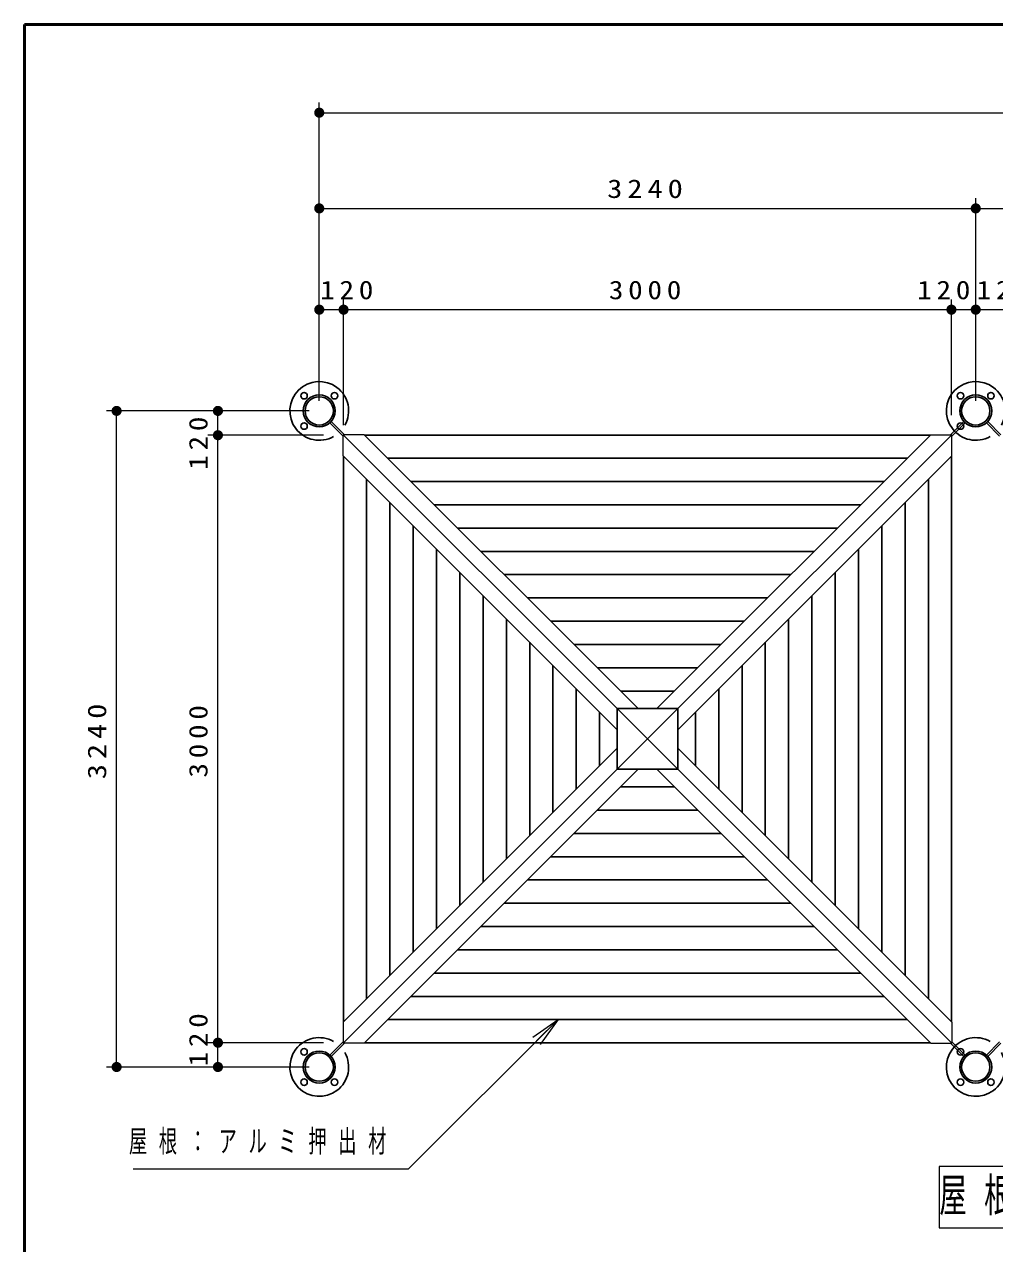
# Model space of a CAD drawing. Units: millimetres on the paper, scale 1:50. Extents: x -365 to 10, y -38 to 257.
# Drawn here: x -365 to -269.2, y 136.6 to 257 of the extents above; entities that cross this region are included whole.
import ezdxf

# ---------------------------------------------------------------- set-up
doc = ezdxf.new("R2010")
doc.units = ezdxf.units.MM
doc.layers.add('LY_1', color=7, linetype='Continuous', lineweight=13)
doc.layers.add('LY_2', color=7, linetype='Continuous', lineweight=13)
doc.styles.add('ＭＳ ゴシック', font='')
doc.styles.get('ＭＳ ゴシック').set_extended_font_data('MS Gothic')

# ---------------------------------------------------------------- blocks, each defined once
blk = doc.blocks.new('filled_dot')
at = {"color": 0, "linetype": 'Continuous', "lineweight": -2, "const_width": 1.25}
blk.add_lwpolyline([(-0.625, 0, 1), (0.625, 0, 1)], format="xyb", close=True, dxfattribs=at)

msp = doc.modelspace()

# ---------------------------------------------------------------- linework, layer by layer
at = {"layer": 'LY_1'}
for p, q in [((-335.897, 219.826), (-335.897, 249.278)), ((-335.897, 248.278), (-141.497, 248.278)), ((-335.897, 219.826), (-335.897, 239.826)), ((-271.097, 219.826), (-271.097, 239.826)), ((-271.097, 219.826), (-271.097, 239.826)), ((-335.897, 238.826), (-271.097, 238.826)), ((-271.097, 238.826), (-206.297, 238.826)), ((-335.897, 228.826), (-329.976, 228.826)), ((-333.497, 217.426), (-333.497, 229.826)), ((-333.497, 228.826), (-273.497, 228.826)), ((-276.987, 228.826), (-271.097, 228.826)), ((-273.497, 218.408), (-273.497, 229.826)), ((-271.097, 228.826), (-265.176, 228.826)), ((-336.897, 218.826), (-356.897, 218.826)), ((-355.897, 154.026), (-355.897, 218.826)), ((-345.897, 212.906), (-345.897, 218.826)), ((-335.478, 216.426), (-346.897, 216.426)), ((-345.897, 156.426), (-345.897, 216.426)), ((-345.897, 154.026), (-345.897, 159.916)), ((-314.8, 156.966), (-312.325, 158.734)), ((-312.325, 158.734), (-314.447, 156.613)), ((-312.325, 158.734), (-314.093, 156.259)), ((-335.478, 156.426), (-346.897, 156.426)), ((-336.897, 154.026), (-356.897, 154.026)), ((-274.725, 144.213), (-274.725, 138.157)), ((-202.669, 144.213), (-274.725, 144.213)), ((-274.725, 138.157), (-202.669, 138.157))]:
    msp.add_line(p, q, dxfattribs=at)
at = {"layer": 'LY_1', "lineweight": 25}
for p, q in [((-334.845, 217.647), (-333.544, 216.346)), ((-334.718, 217.775), (-333.416, 216.473)), ((-272.276, 217.775), (-273.577, 216.473)), ((-272.149, 217.647), (-273.45, 216.346)), ((-270.045, 217.647), (-268.744, 216.346)), ((-269.918, 217.775), (-268.616, 216.473)), ((-334.845, 155.205), (-333.544, 156.507)), ((-334.718, 155.078), (-333.416, 156.38)), ((-272.276, 155.078), (-273.577, 156.38)), ((-272.149, 155.205), (-273.45, 156.507)), ((-270.045, 155.205), (-268.744, 156.507)), ((-269.918, 155.078), (-268.616, 156.38))]:
    msp.add_line(p, q, dxfattribs=at)
at = {"layer": 'LY_1', "color": 131}
for p, q in [((-333.544, 214.387), (-333.544, 216.473)), ((-331.458, 216.473), (-333.544, 216.473)), ((-333.544, 214.387), (-333.544, 216.473)), ((-275.536, 216.473), (-273.45, 216.473)), ((-273.45, 214.387), (-273.45, 216.473)), ((-273.45, 214.387), (-273.45, 216.473)), ((-333.544, 158.466), (-333.544, 156.38)), ((-273.45, 158.466), (-273.45, 156.38)), ((-331.458, 156.38), (-333.544, 156.38)), ((-331.458, 156.38), (-333.544, 156.38)), ((-275.536, 156.38), (-273.45, 156.38)), ((-275.536, 156.38), (-273.45, 156.38))]:
    msp.add_line(p, q, dxfattribs=at)
at = {"layer": 'LY_1', "color": 131, "lineweight": 25}
for p, q in [((-306.497, 189.426), (-333.544, 216.473)), ((-306.497, 189.426), (-333.544, 216.473)), ((-306.497, 189.426), (-333.544, 216.473)), ((-304.411, 189.426), (-331.458, 216.473)), ((-302.583, 189.426), (-275.536, 216.473)), ((-300.497, 189.426), (-273.45, 216.473)), ((-300.497, 189.426), (-273.45, 216.473)), ((-300.497, 189.426), (-273.45, 216.473)), ((-306.497, 187.34), (-333.544, 214.387)), ((-306.497, 187.34), (-333.544, 214.387)), ((-300.497, 187.34), (-273.45, 214.387)), ((-300.497, 187.34), (-273.45, 214.387)), ((-306.497, 185.512), (-333.544, 158.466)), ((-300.497, 185.512), (-273.45, 158.466)), ((-306.497, 183.426), (-333.544, 156.38)), ((-306.497, 183.426), (-333.544, 156.38)), ((-306.497, 183.426), (-333.544, 156.38)), ((-304.411, 183.426), (-331.458, 156.38)), ((-304.411, 183.426), (-331.458, 156.38)), ((-302.583, 183.426), (-275.536, 156.38)), ((-302.583, 183.426), (-275.536, 156.38)), ((-300.497, 183.426), (-273.45, 156.38)), ((-300.497, 183.426), (-273.45, 156.38)), ((-300.497, 183.426), (-273.45, 156.38))]:
    msp.add_line(p, q, dxfattribs=at)
at = {"layer": 'LY_1', "color": 4, "lineweight": 25}
for p, q in [((-303.497, 216.426), (-331.411, 216.426)), ((-303.497, 216.426), (-275.583, 216.426)), ((-333.497, 186.426), (-333.497, 214.34)), ((-333.497, 186.426), (-333.497, 214.34)), ((-273.497, 186.426), (-273.497, 214.34)), ((-273.497, 186.426), (-273.497, 214.34)), ((-333.497, 186.426), (-333.497, 158.512)), ((-273.497, 186.426), (-273.497, 158.512)), ((-303.497, 156.426), (-331.411, 156.426)), ((-303.497, 156.426), (-331.411, 156.426)), ((-303.497, 156.426), (-275.583, 156.426)), ((-303.497, 156.426), (-275.583, 156.426))]:
    msp.add_line(p, q, dxfattribs=at)
at = {"layer": 'LY_1', "color": 12, "lineweight": 25}
for p, q in [((-303.497, 214.147), (-329.131, 214.147)), ((-303.497, 214.147), (-277.862, 214.147)), ((-331.217, 186.426), (-331.217, 212.061)), ((-331.217, 186.426), (-331.217, 212.061)), ((-275.776, 186.426), (-275.776, 212.061)), ((-275.776, 186.426), (-275.776, 212.061)), ((-303.497, 211.848), (-326.833, 211.848)), ((-303.497, 211.848), (-280.161, 211.848)), ((-328.919, 186.426), (-328.919, 209.762)), ((-328.919, 186.426), (-328.919, 209.762)), ((-303.497, 209.549), (-324.534, 209.549)), ((-303.497, 209.549), (-282.46, 209.549)), ((-278.075, 186.426), (-278.075, 209.762)), ((-278.075, 186.426), (-278.075, 209.762)), ((-326.62, 186.426), (-326.62, 207.463)), ((-326.62, 186.426), (-326.62, 207.463)), ((-303.497, 207.251), (-322.235, 207.251)), ((-303.497, 207.251), (-284.758, 207.251)), ((-280.374, 186.426), (-280.374, 207.463)), ((-280.374, 186.426), (-280.374, 207.463)), ((-324.321, 186.426), (-324.321, 205.165)), ((-324.321, 186.426), (-324.321, 205.165)), ((-303.497, 204.952), (-319.936, 204.952)), ((-303.497, 204.952), (-287.057, 204.952)), ((-282.672, 186.426), (-282.672, 205.165)), ((-282.672, 186.426), (-282.672, 205.165)), ((-322.022, 186.426), (-322.022, 202.866)), ((-322.022, 186.426), (-322.022, 202.866)), ((-303.497, 202.653), (-317.637, 202.653)), ((-303.497, 202.653), (-289.356, 202.653)), ((-284.971, 186.426), (-284.971, 202.866)), ((-284.971, 186.426), (-284.971, 202.866)), ((-319.723, 186.426), (-319.723, 200.567)), ((-319.723, 186.426), (-319.723, 200.567)), ((-303.497, 200.354), (-315.339, 200.354)), ((-303.497, 200.354), (-291.655, 200.354)), ((-287.27, 186.426), (-287.27, 200.567)), ((-287.27, 186.426), (-287.27, 200.567)), ((-317.425, 186.426), (-317.425, 198.268)), ((-317.425, 186.426), (-317.425, 198.268)), ((-303.497, 198.056), (-313.04, 198.056)), ((-303.497, 198.056), (-293.954, 198.056)), ((-289.569, 186.426), (-289.569, 198.268)), ((-289.569, 186.426), (-289.569, 198.268)), ((-315.126, 186.426), (-315.126, 195.97)), ((-315.126, 186.426), (-315.126, 195.97)), ((-303.497, 195.757), (-310.741, 195.757)), ((-303.497, 195.757), (-296.252, 195.757)), ((-291.868, 186.426), (-291.868, 195.97)), ((-291.868, 186.426), (-291.868, 195.97)), ((-312.827, 186.426), (-312.827, 193.671)), ((-312.827, 186.426), (-312.827, 193.671)), ((-303.497, 193.458), (-308.442, 193.458)), ((-303.497, 193.458), (-298.551, 193.458)), ((-294.166, 186.426), (-294.166, 193.671)), ((-294.166, 186.426), (-294.166, 193.671)), ((-310.528, 186.426), (-310.528, 191.372)), ((-310.528, 186.426), (-310.528, 191.372)), ((-303.497, 191.159), (-306.144, 191.159)), ((-303.497, 191.159), (-300.85, 191.159)), ((-296.465, 186.426), (-296.465, 191.372)), ((-296.465, 186.426), (-296.465, 191.372)), ((-308.229, 186.426), (-308.229, 189.073)), ((-308.229, 186.426), (-308.229, 189.073)), ((-298.764, 186.426), (-298.764, 189.073)), ((-298.764, 186.426), (-298.764, 189.073)), ((-331.217, 186.426), (-331.217, 160.792)), ((-328.919, 186.426), (-328.919, 163.091)), ((-326.62, 186.426), (-326.62, 165.389)), ((-324.321, 186.426), (-324.321, 167.688)), ((-322.022, 186.426), (-322.022, 169.987)), ((-319.723, 186.426), (-319.723, 172.286)), ((-317.425, 186.426), (-317.425, 174.584)), ((-315.126, 186.426), (-315.126, 176.883)), ((-312.827, 186.426), (-312.827, 179.182)), ((-310.528, 186.426), (-310.528, 181.481)), ((-308.229, 186.426), (-308.229, 183.78)), ((-298.764, 186.426), (-298.764, 183.78)), ((-296.465, 186.426), (-296.465, 181.481)), ((-294.166, 186.426), (-294.166, 179.182)), ((-291.868, 186.426), (-291.868, 176.883)), ((-289.569, 186.426), (-289.569, 174.584)), ((-287.27, 186.426), (-287.27, 172.286)), ((-284.971, 186.426), (-284.971, 169.987)), ((-282.672, 186.426), (-282.672, 167.688)), ((-280.374, 186.426), (-280.374, 165.389)), ((-278.075, 186.426), (-278.075, 163.091)), ((-275.776, 186.426), (-275.776, 160.792)), ((-303.497, 181.694), (-306.144, 181.694)), ((-303.497, 181.694), (-306.144, 181.694)), ((-303.497, 181.694), (-300.85, 181.694)), ((-303.497, 181.694), (-300.85, 181.694)), ((-303.497, 179.395), (-308.442, 179.395)), ((-303.497, 179.395), (-308.442, 179.395)), ((-303.497, 179.395), (-298.551, 179.395)), ((-303.497, 179.395), (-298.551, 179.395)), ((-303.497, 177.096), (-310.741, 177.096)), ((-303.497, 177.096), (-310.741, 177.096)), ((-303.497, 177.096), (-296.252, 177.096)), ((-303.497, 177.096), (-296.252, 177.096)), ((-303.497, 174.797), (-313.04, 174.797)), ((-303.497, 174.797), (-313.04, 174.797)), ((-303.497, 174.797), (-293.954, 174.797)), ((-303.497, 174.797), (-293.954, 174.797)), ((-303.497, 172.499), (-315.339, 172.499)), ((-303.497, 172.499), (-315.339, 172.499)), ((-303.497, 172.499), (-291.655, 172.499)), ((-303.497, 172.499), (-291.655, 172.499)), ((-303.497, 170.2), (-317.637, 170.2)), ((-303.497, 170.2), (-317.637, 170.2)), ((-303.497, 170.2), (-289.356, 170.2)), ((-303.497, 170.2), (-289.356, 170.2)), ((-303.497, 167.901), (-319.936, 167.901)), ((-303.497, 167.901), (-319.936, 167.901)), ((-303.497, 167.901), (-287.057, 167.901)), ((-303.497, 167.901), (-287.057, 167.901)), ((-303.497, 165.602), (-322.235, 165.602)), ((-303.497, 165.602), (-322.235, 165.602)), ((-303.497, 165.602), (-284.758, 165.602)), ((-303.497, 165.602), (-284.758, 165.602)), ((-303.497, 163.303), (-324.534, 163.303)), ((-303.497, 163.303), (-324.534, 163.303)), ((-303.497, 163.303), (-282.46, 163.303)), ((-303.497, 163.303), (-282.46, 163.303)), ((-303.497, 161.005), (-326.833, 161.005)), ((-303.497, 161.005), (-326.833, 161.005)), ((-303.497, 161.005), (-280.161, 161.005)), ((-303.497, 161.005), (-280.161, 161.005)), ((-303.497, 158.706), (-329.131, 158.706)), ((-303.497, 158.706), (-329.131, 158.706)), ((-303.497, 158.706), (-277.862, 158.706)), ((-303.497, 158.706), (-277.862, 158.706))]:
    msp.add_line(p, q, dxfattribs=at)
at = {"layer": 'LY_1', "color": 2, "lineweight": 25}
for p, q in [((-303.497, 186.426), (-306.497, 189.426)), ((-306.497, 189.426), (-306.497, 186.426)), ((-303.497, 186.426), (-306.497, 189.426)), ((-306.497, 189.426), (-303.497, 189.426)), ((-303.497, 186.426), (-306.497, 189.426)), ((-306.497, 189.426), (-306.497, 186.426)), ((-303.497, 186.426), (-300.497, 189.426)), ((-303.497, 186.426), (-300.497, 189.426)), ((-303.497, 186.426), (-300.497, 189.426)), ((-300.497, 189.426), (-303.497, 189.426)), ((-300.497, 189.426), (-300.497, 186.426)), ((-300.497, 189.426), (-300.497, 186.426)), ((-303.497, 186.426), (-306.497, 183.426)), ((-303.497, 186.426), (-306.497, 183.426)), ((-306.497, 183.426), (-306.497, 186.426)), ((-303.497, 186.426), (-306.497, 183.426)), ((-303.497, 186.426), (-300.497, 183.426)), ((-303.497, 186.426), (-300.497, 183.426)), ((-303.497, 186.426), (-300.497, 183.426)), ((-300.497, 183.426), (-300.497, 186.426)), ((-306.497, 183.426), (-303.497, 183.426)), ((-306.497, 183.426), (-303.497, 183.426)), ((-300.497, 183.426), (-303.497, 183.426)), ((-300.497, 183.426), (-303.497, 183.426))]:
    msp.add_line(p, q, dxfattribs=at)
at = {"layer": 'LY_1'}
msp.add_lwpolyline([(-312.325, 158.734), (-327.124, 143.935), (-354.266, 143.935)], dxfattribs=at)
at = {"layer": 'LY_1', "lineweight": 25}
for centre, radius in [((-337.397, 220.326), 0.32), ((-335.897, 218.826), 1.58), ((-334.397, 220.326), 0.32), ((-272.597, 220.326), 0.32), ((-271.097, 218.826), 1.58), ((-271.097, 218.826), 1.58), ((-269.597, 220.326), 0.32), ((-335.897, 218.826), 1.398), ((-271.097, 218.826), 1.398), ((-271.097, 218.826), 1.398), ((-337.397, 217.326), 0.32), ((-272.597, 217.326), 0.32), ((-337.397, 155.526), 0.32), ((-335.897, 154.026), 1.58), ((-335.897, 154.026), 1.398), ((-272.597, 155.526), 0.32), ((-271.097, 154.026), 1.58), ((-271.097, 154.026), 1.58), ((-271.097, 154.026), 1.398), ((-271.097, 154.026), 1.398), ((-337.397, 152.526), 0.32), ((-334.397, 152.526), 0.32), ((-272.597, 152.526), 0.32), ((-269.597, 152.526), 0.32)]:
    msp.add_circle(centre, radius, dxfattribs=at)
for centre, start, end in [((-335.897, 218.826), 330.70955, 299.29045), ((-271.097, 218.826), 330.70955, 299.29045), ((-335.897, 154.026), 60.70955, 29.29045), ((-271.097, 154.026), 60.70955, 29.29045)]:
    msp.add_arc(centre, 2.9, start, end, dxfattribs=at)
at = {"layer": 'LY_2', "lineweight": 50}
for p, q in [((0, 257), (-365, 257)), ((-365, 257), (-365, 0))]:
    msp.add_line(p, q, dxfattribs=at)

# ---------------------------------------------------------------- block references
at = {"layer": 'LY_1', "xscale": 0.4, "yscale": 0.4}
for p in [(-335.897, 248.278), (-335.897, 238.826), (-271.097, 238.826), (-335.897, 228.826), (-333.497, 228.826), (-273.497, 228.826), (-271.097, 228.826)]:
    msp.add_blockref('filled_dot', p, dxfattribs=at)
for p, rotation in [((-271.097, 238.826), 180), ((-333.497, 228.826), 180), ((-273.497, 228.826), 180), ((-271.097, 228.826), 180), ((-355.897, 218.826), 270), ((-345.897, 218.826), 270), ((-345.897, 216.426), 90), ((-345.897, 216.426), 270), ((-345.897, 156.426), 90), ((-345.897, 156.426), 270), ((-355.897, 154.026), 90), ((-345.897, 154.026), 90)]:
    msp.add_blockref('filled_dot', p, dxfattribs=dict(at, rotation=rotation))

# ---------------------------------------------------------------- texts
at = {"layer": 'LY_1', "style": 'ＭＳ ゴシック'}
for s, insert, char_height, attachment_point in [('\\T1.33;\\W1.2;3240', (-303.497, 239.826), 1.833, 8), ('\\T1.33;\\W1.15;120', (-332.945, 229.826), 1.833, 8), ('\\T1.33;\\W1.15;3000', (-303.497, 229.826), 1.833, 8), ('\\T1.33;\\W1.15;120', (-274.018, 229.826), 1.833, 8), ('\\T1.33;\\W1.15;120', (-268.145, 229.826), 1.833, 8), ('\\T1.64;\\W0.6;屋根：アルミ押出材', (-354.683, 146.585), 2.199, 4), ('\\T1.64;\\W0.6;屋根伏／小屋組伏図\u3000Ｓ＝１／５０', (-274.697, 141.185), 3.299, 4)]:
    msp.add_mtext(s, dxfattribs=dict(at, insert=insert, char_height=char_height, attachment_point=attachment_point))
at = {"layer": 'LY_1', "char_height": 1.833, "attachment_point": 8, "rotation": 90, "style": 'ＭＳ ゴシック'}
for s, insert in [('\\T1.33;\\W1.15;120', (-346.897, 215.875)), ('\\T1.33;\\W1.2;3240', (-356.897, 186.426)), ('\\T1.33;\\W1.15;3000', (-346.897, 186.426)), ('\\T1.33;\\W1.15;120', (-346.897, 156.948))]:
    msp.add_mtext(s, dxfattribs=dict(at, insert=insert))

doc.saveas('drawing.dxf')
